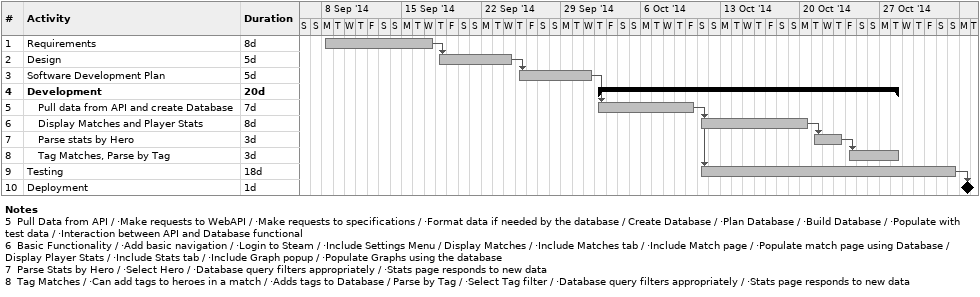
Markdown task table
| ID | Level | Task | Duration | Start | Finish | Predecessors |
|---|---|---|---|---|---|---|
| 1 | 1 | Requirements | 8d | 2014-09-08 | 2014-09-17 |  |
| 2 | 1 | Design | 5d | 2014-09-18 | 2014-09-24 | 1 |
| 3 | 1 | Software Development Plan | 5d | 2014-09-25 | 2014-10-01 | 2 |
| 4 | 1 | **Development** | 20d | 2014-10-02 | 2014-10-28 |  |
| 5 | 2 | Pull data from API and create Database | 7d | 2014-10-02 | 2014-10-10 | 3 |
| 6 | 2 | Display Matches and Player Stats | 8d | 2014-10-11 | 2014-10-20 | 5 |
| 7 | 2 | Parse stats by Hero | 3d | 2014-10-21 | 2014-10-23 | 6 |
| 8 | 2 | Tag Matches, Parse by Tag | 3d | 2014-10-24 | 2014-10-28 | 7 |
| 9 | 1 | Testing | 18d | 2014-10-11 | 2014-11-02 | 5 |
| 10 | 1 | Deployment | 1d | 2014-11-03 | 2014-11-03 | 9 |

Notes
- 5: Pull Data from API / ·Make requests to WebAPI / ·Make requests to specifications / ·Format data if needed by the database / Create Database / ·Plan Database / ·Build Database / ·Populate with test data / ·Interaction between API and Database functional
- 6: Basic Functionality / ·Add basic navigation / ·Login to Steam / ·Include Settings Menu / Display Matches / ·Include Matches tab / ·Include Match page / ·Populate match page using Database / Display Player Stats / ·Include Stats tab / ·Include Graph popup / ·Populate Graphs using the database
- 7: Parse Stats by Hero / ·Select Hero / ·Database query filters appropriately / ·Stats page responds to new data
- 8: Tag Matches / ·Can add tags to heroes in a match / ·Adds tags to Database / Parse by Tag / ·Select Tag filter / ·Database query filters appropriately / ·Stats page responds to new data
